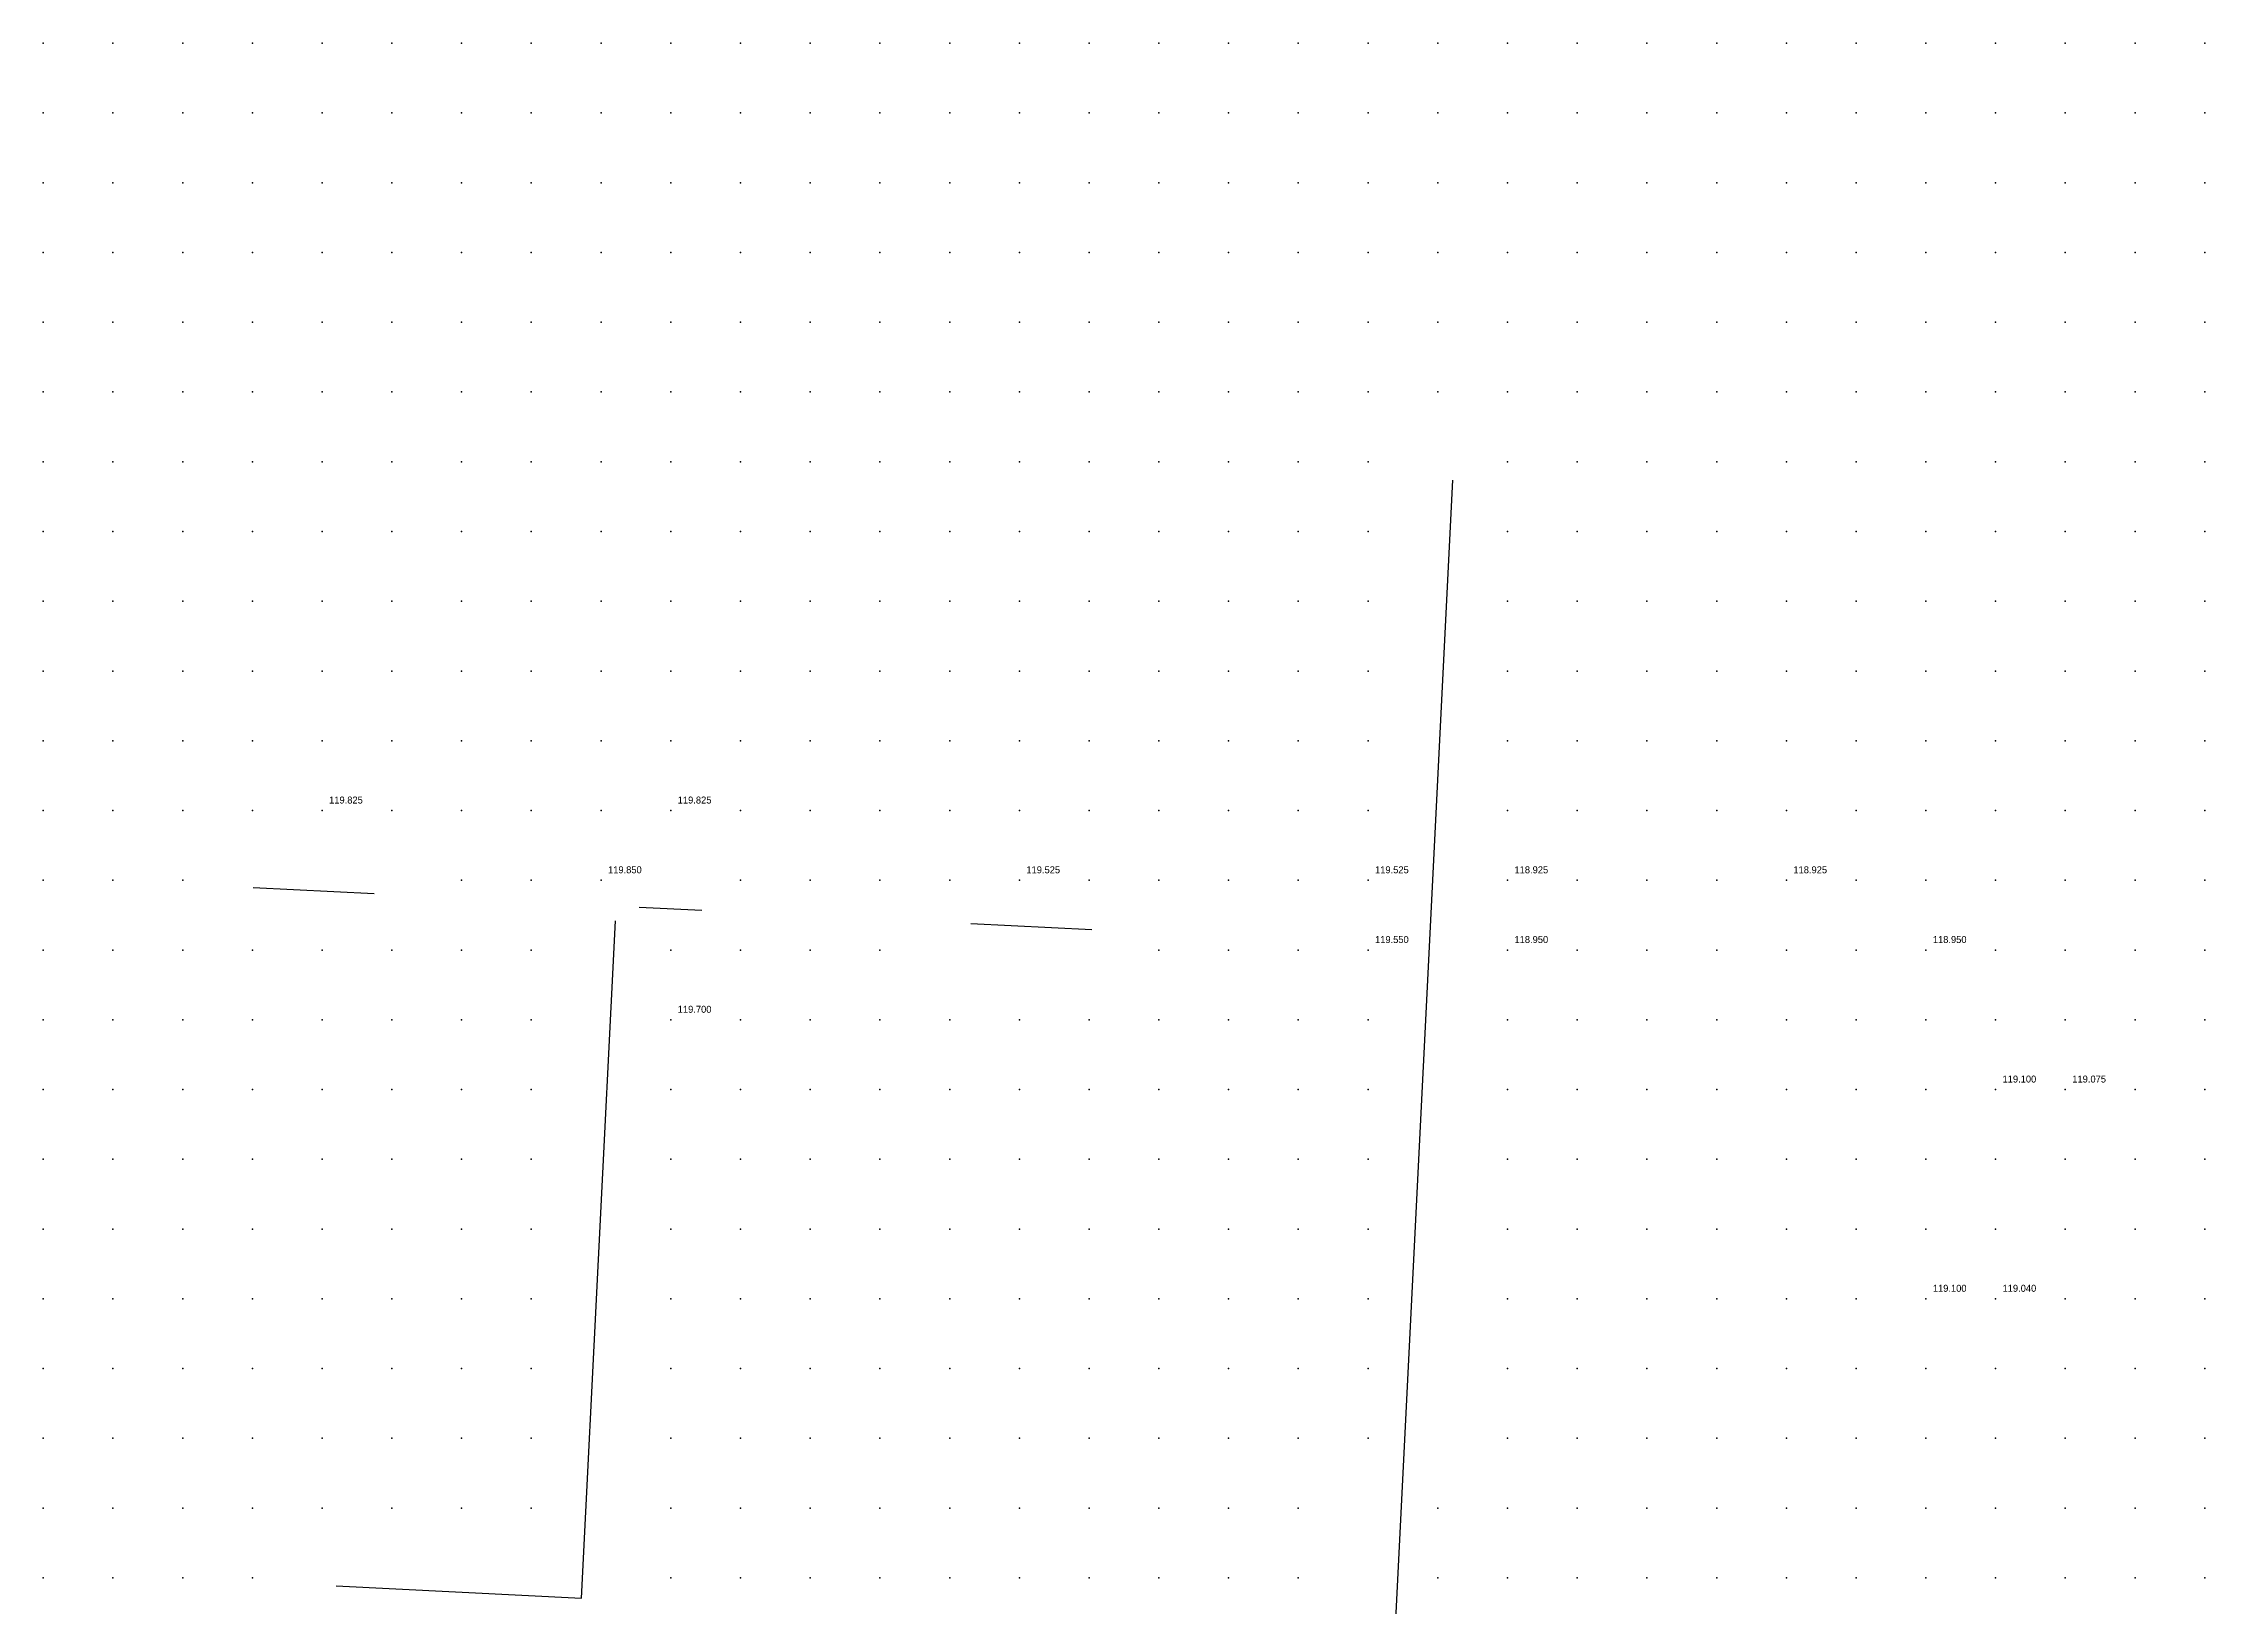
# Model space of a CAD drawing. Header units: metres. Extents: x 287878 to 288137, y 62805 to 63074.
# Drawn here: x 288040 to 288071, y 62924.58 to 62947 of the extents above; entities that cross this region are included whole.
import ezdxf

# ---------------------------------------------------------------- set-up
doc = ezdxf.new("R2010")
doc.units = ezdxf.units.M
for name, color, linetype in [('BARRIERS', 1, 'Continuous'), ('SURVEY_INTERP', 8, 'Continuous'), ('SURVEY_REAL', 3, 'Continuous')]:
    doc.layers.add(name, color=color, linetype=linetype)

msp = doc.modelspace()

# ---------------------------------------------------------------- linework, layer by layer
at = {"layer": 'BARRIERS'}
for p, q in [((288060.211, 62940.734), (288058.99, 62916.327)), ((288043.011, 62934.894), (288044.747, 62934.808)), ((288047.722, 62924.709), (288048.208, 62934.419)), ((288048.547, 62934.615), (288049.446, 62934.57)), ((288053.301, 62934.379), (288055.037, 62934.292)), ((288044.201, 62924.884), (288047.722, 62924.709))]:
    msp.add_line(p, q, dxfattribs=at)
at = {"layer": 'SURVEY_INTERP'}
for p in [(288040, 62947, 118.938), (288041, 62947, 118.922), (288042, 62947, 118.904), (288043, 62947, 118.887), (288044, 62947, 118.869), (288045, 62947, 118.851), (288046, 62947, 118.833), (288047, 62947, 118.814), (288048, 62947, 118.796), (288049, 62947, 118.777), (288050, 62947, 118.757), (288051, 62947, 118.738), (288052, 62947, 118.718), (288053, 62947, 118.698), (288054, 62947, 118.679), (288055, 62947, 118.659), (288056, 62947, 118.64), (288057, 62947, 118.622), (288058, 62947, 118.603), (288059, 62947, 118.585), (288060, 62947, 118.566), (288061, 62947, 118.548), (288062, 62947, 118.531), (288063, 62947, 118.513), (288064, 62947, 118.495), (288065, 62947, 118.478), (288066, 62947, 118.461), (288067, 62947, 118.444), (288068, 62947, 118.428), (288069, 62947, 118.413), (288070, 62947, 118.399), (288071, 62947, 118.386), (288040, 62946, 118.966), (288041, 62946, 118.949), (288042, 62946, 118.931), (288043, 62946, 118.914), (288044, 62946, 118.896), (288045, 62946, 118.877), (288046, 62946, 118.859), (288047, 62946, 118.84), (288048, 62946, 118.821), (288049, 62946, 118.802), (288050, 62946, 118.782), (288051, 62946, 118.761), (288052, 62946, 118.741), (288053, 62946, 118.721), (288054, 62946, 118.7), (288055, 62946, 118.68), (288056, 62946, 118.661), (288057, 62946, 118.642), (288058, 62946, 118.623), (288059, 62946, 118.604), (288060, 62946, 118.586), (288061, 62946, 118.567), (288062, 62946, 118.549), (288063, 62946, 118.531), (288064, 62946, 118.512), (288065, 62946, 118.494), (288066, 62946, 118.477), (288067, 62946, 118.459), (288068, 62946, 118.443), (288069, 62946, 118.427), (288070, 62946, 118.412), (288071, 62946, 118.398), (288040, 62945, 119), (288041, 62945, 118.982), (288042, 62945, 118.964), (288043, 62945, 118.945), (288044, 62945, 118.927), (288045, 62945, 118.909), (288046, 62945, 118.89), (288047, 62945, 118.871), (288048, 62945, 118.852), (288049, 62945, 118.832), (288050, 62945, 118.811), (288051, 62945, 118.79), (288052, 62945, 118.768), (288053, 62945, 118.747), (288054, 62945, 118.725), (288055, 62945, 118.705), (288056, 62945, 118.685), (288057, 62945, 118.665), (288058, 62945, 118.646), (288059, 62945, 118.627), (288060, 62945, 118.608), (288061, 62945, 118.589), (288062, 62945, 118.57), (288063, 62945, 118.551), (288064, 62945, 118.532), (288065, 62945, 118.513), (288066, 62945, 118.494), (288067, 62945, 118.476), (288068, 62945, 118.459), (288069, 62945, 118.442), (288070, 62945, 118.426), (288071, 62945, 118.411), (288040, 62944, 119.041), (288041, 62944, 119.021), (288042, 62944, 119.002), (288043, 62944, 118.983), (288044, 62944, 118.964), (288045, 62944, 118.946), (288046, 62944, 118.927), (288047, 62944, 118.908), (288048, 62944, 118.888), (288049, 62944, 118.867), (288050, 62944, 118.845), (288051, 62944, 118.823), (288052, 62944, 118.8), (288053, 62944, 118.777), (288054, 62944, 118.754), (288055, 62944, 118.733), (288056, 62944, 118.712), (288057, 62944, 118.692), (288058, 62944, 118.672), (288059, 62944, 118.653), (288060, 62944, 118.633), (288061, 62944, 118.614), (288062, 62944, 118.594), (288063, 62944, 118.574), (288064, 62944, 118.554), (288065, 62944, 118.534), (288066, 62944, 118.515), (288067, 62944, 118.495), (288068, 62944, 118.476), (288069, 62944, 118.458), (288070, 62944, 118.441), (288071, 62944, 118.425), (288040, 62943, 119.089), (288041, 62943, 119.068), (288042, 62943, 119.047), (288043, 62943, 119.028), (288044, 62943, 119.009), (288045, 62943, 118.99), (288046, 62943, 118.971), (288047, 62943, 118.952), (288048, 62943, 118.932), (288049, 62943, 118.91), (288050, 62943, 118.887), (288051, 62943, 118.862), (288052, 62943, 118.837), (288053, 62943, 118.812), (288054, 62943, 118.787), (288055, 62943, 118.765), (288056, 62943, 118.743), (288057, 62943, 118.722), (288058, 62943, 118.703), (288059, 62943, 118.683), (288060, 62943, 118.663), (288061, 62943, 118.642), (288062, 62943, 118.622), (288063, 62943, 118.601), (288064, 62943, 118.58), (288065, 62943, 118.559), (288066, 62943, 118.538), (288067, 62943, 118.517), (288068, 62943, 118.497), (288069, 62943, 118.477), (288070, 62943, 118.458), (288071, 62943, 118.441), (288040, 62942, 119.147), (288041, 62942, 119.123), (288042, 62942, 119.101), (288043, 62942, 119.08), (288044, 62942, 119.061), (288045, 62942, 119.042), (288046, 62942, 119.024), (288047, 62942, 119.005), (288048, 62942, 118.985), (288049, 62942, 118.963), (288050, 62942, 118.937), (288051, 62942, 118.909), (288052, 62942, 118.88), (288053, 62942, 118.852), (288054, 62942, 118.825), (288055, 62942, 118.801), (288056, 62942, 118.779), (288057, 62942, 118.758), (288058, 62942, 118.738), (288059, 62942, 118.718), (288060, 62942, 118.697), (288061, 62942, 118.676), (288062, 62942, 118.654), (288063, 62942, 118.631), (288064, 62942, 118.608), (288065, 62942, 118.586), (288066, 62942, 118.564), (288067, 62942, 118.542), (288068, 62942, 118.52), (288069, 62942, 118.498), (288070, 62942, 118.478), (288071, 62942, 118.459), (288040, 62941, 119.216), (288041, 62941, 119.188), (288042, 62941, 119.163), (288043, 62941, 119.142), (288044, 62941, 119.122), (288045, 62941, 119.104), (288046, 62941, 119.087), (288047, 62941, 119.069), (288048, 62941, 119.051), (288049, 62941, 119.027), (288050, 62941, 118.998), (288051, 62941, 118.965), (288052, 62941, 118.931), (288053, 62941, 118.898), (288054, 62941, 118.869), (288055, 62941, 118.842), (288056, 62941, 118.819), (288057, 62941, 118.798), (288058, 62941, 118.779), (288059, 62941, 118.759), (288061, 62941, 118.714), (288062, 62941, 118.69), (288063, 62941, 118.666), (288064, 62941, 118.641), (288065, 62941, 118.617), (288066, 62941, 118.594), (288067, 62941, 118.57), (288068, 62941, 118.546), (288069, 62941, 118.522), (288070, 62941, 118.499), (288071, 62941, 118.478), (288040, 62940, 119.3), (288041, 62940, 119.266), (288042, 62940, 119.236), (288043, 62940, 119.215), (288044, 62940, 119.197), (288045, 62940, 119.179), (288046, 62940, 119.161), (288047, 62940, 119.147), (288048, 62940, 119.133), (288049, 62940, 119.11), (288050, 62940, 119.076), (288051, 62940, 119.033), (288052, 62940, 118.99), (288053, 62940, 118.951), (288054, 62940, 118.918), (288055, 62940, 118.89), (288056, 62940, 118.866), (288057, 62940, 118.846), (288058, 62940, 118.827), (288059, 62940, 118.808), (288061, 62940, 118.76), (288062, 62940, 118.732), (288063, 62940, 118.704), (288064, 62940, 118.678), (288065, 62940, 118.652), (288066, 62940, 118.627), (288067, 62940, 118.602), (288068, 62940, 118.576), (288069, 62940, 118.55), (288070, 62940, 118.524), (288071, 62940, 118.5), (288040, 62939, 119.408), (288041, 62939, 119.357), (288042, 62939, 119.32), (288043, 62939, 119.303), (288044, 62939, 119.291), (288045, 62939, 119.27), (288046, 62939, 119.25), (288047, 62939, 119.241), (288048, 62939, 119.239), (288049, 62939, 119.222), (288050, 62939, 119.177), (288051, 62939, 119.116), (288052, 62939, 119.058), (288053, 62939, 119.012), (288054, 62939, 118.976), (288055, 62939, 118.945), (288056, 62939, 118.92), (288057, 62939, 118.901), (288058, 62939, 118.887), (288059, 62939, 118.869), (288061, 62939, 118.813), (288062, 62939, 118.779), (288063, 62939, 118.747), (288064, 62939, 118.718), (288065, 62939, 118.692), (288066, 62939, 118.667), (288067, 62939, 118.64), (288068, 62939, 118.612), (288069, 62939, 118.582), (288070, 62939, 118.552), (288071, 62939, 118.524), (288040, 62938, 119.553), (288041, 62938, 119.461), (288042, 62938, 119.411), (288043, 62938, 119.416), (288044, 62938, 119.425), (288045, 62938, 119.388), (288046, 62938, 119.348), (288047, 62938, 119.351), (288048, 62938, 119.379), (288049, 62938, 119.381), (288050, 62938, 119.314), (288051, 62938, 119.213), (288052, 62938, 119.132), (288053, 62938, 119.083), (288054, 62938, 119.049), (288055, 62938, 119.013), (288056, 62938, 118.983), (288057, 62938, 118.967), (288058, 62938, 118.962), (288059, 62938, 118.949), (288061, 62938, 118.874), (288062, 62938, 118.83), (288063, 62938, 118.791), (288064, 62938, 118.761), (288065, 62938, 118.737), (288066, 62938, 118.712), (288067, 62938, 118.684), (288068, 62938, 118.653), (288069, 62938, 118.619), (288070, 62938, 118.585), (288071, 62938, 118.551), (288040, 62937, 119.748), (288041, 62937, 119.565), (288042, 62937, 119.494), (288043, 62937, 119.559), (288044, 62937, 119.639), (288045, 62937, 119.537), (288046, 62937, 119.443), (288047, 62937, 119.467), (288048, 62937, 119.554), (288049, 62937, 119.618), (288050, 62937, 119.49), (288051, 62937, 119.31), (288052, 62937, 119.203), (288053, 62937, 119.169), (288054, 62937, 119.155), (288055, 62937, 119.105), (288056, 62937, 119.053), (288057, 62937, 119.042), (288058, 62937, 119.064), (288059, 62937, 119.065), (288061, 62937, 118.936), (288062, 62937, 118.879), (288063, 62937, 118.833), (288064, 62937, 118.806), (288065, 62937, 118.79), (288066, 62937, 118.767), (288067, 62937, 118.736), (288068, 62937, 118.702), (288069, 62937, 118.664), (288070, 62937, 118.623), (288071, 62937, 118.582), (288040, 62936, 119.88), (288041, 62936, 119.624), (288042, 62936, 119.536), (288043, 62936, 119.652), (288045, 62936, 119.636), (288046, 62936, 119.502), (288047, 62936, 119.577), (288048, 62936, 119.698), (288050, 62936, 119.606), (288051, 62936, 119.368), (288052, 62936, 119.257), (288053, 62936, 119.282), (288054, 62936, 119.343), (288055, 62936, 119.234), (288056, 62936, 119.121), (288057, 62936, 119.119), (288058, 62936, 119.205), (288059, 62936, 119.264), (288061, 62936, 118.969), (288062, 62936, 118.916), (288063, 62936, 118.866), (288064, 62936, 118.85), (288065, 62936, 118.861), (288066, 62936, 118.83), (288067, 62936, 118.797), (288068, 62936, 118.761), (288069, 62936, 118.716), (288070, 62936, 118.667), (288071, 62936, 118.617), (288040, 62935, 119.813), (288041, 62935, 119.62), (288042, 62935, 119.517), (288046, 62935, 119.499), (288047, 62935, 119.647), (288050, 62935, 119.536), (288051, 62935, 119.362), (288052, 62935, 119.274), (288053, 62935, 119.36), (288055, 62935, 119.327), (288056, 62935, 119.154), (288057, 62935, 119.167), (288058, 62935, 119.321), (288062, 62935, 118.931), (288063, 62935, 118.882), (288064, 62935, 118.877), (288066, 62935, 118.875), (288067, 62935, 118.873), (288068, 62935, 118.833), (288069, 62935, 118.776), (288070, 62935, 118.718), (288071, 62935, 118.657), (288040, 62934, 119.808), (288041, 62934, 119.583), (288042, 62934, 119.461), (288043, 62934, 119.434), (288044, 62934, 119.436), (288045, 62934, 119.418), (288046, 62934, 119.439), (288047, 62934, 119.548), (288049, 62934, 119.604), (288050, 62934, 119.491), (288051, 62934, 119.337), (288052, 62934, 119.246), (288056, 62934, 119.127), (288057, 62934, 119.159), (288058, 62934, 119.323), (288062, 62934, 118.936), (288063, 62934, 118.881), (288064, 62934, 118.861), (288065, 62934, 118.874), (288066, 62934, 118.887), (288068, 62934, 118.892), (288069, 62934, 118.845), (288070, 62934, 118.782), (288071, 62934, 118.702), (288040, 62933, 119.67), (288041, 62933, 119.497), (288042, 62933, 119.388), (288043, 62933, 119.339), (288044, 62933, 119.322), (288045, 62933, 119.322), (288046, 62933, 119.354), (288047, 62933, 119.431), (288050, 62933, 119.513), (288051, 62933, 119.304), (288052, 62933, 119.192), (288053, 62933, 119.155), (288054, 62933, 119.141), (288055, 62933, 119.097), (288056, 62933, 119.064), (288057, 62933, 119.095), (288058, 62933, 119.194), (288059, 62933, 119.262), (288061, 62933, 118.974), (288062, 62933, 118.917), (288063, 62933, 118.864), (288064, 62933, 118.838), (288065, 62933, 118.843), (288066, 62933, 118.873), (288067, 62933, 118.92), (288068, 62933, 118.962), (288069, 62933, 118.954), (288070, 62933, 118.867), (288071, 62933, 118.747), (288040, 62932, 119.472), (288041, 62932, 119.381), (288042, 62932, 119.307), (288043, 62932, 119.263), (288044, 62932, 119.243), (288045, 62932, 119.243), (288046, 62932, 119.268), (288047, 62932, 119.327), (288049, 62932, 119.503), (288050, 62932, 119.388), (288051, 62932, 119.229), (288052, 62932, 119.126), (288053, 62932, 119.07), (288054, 62932, 119.036), (288055, 62932, 119.008), (288056, 62932, 118.994), (288057, 62932, 119.006), (288058, 62932, 119.038), (288059, 62932, 119.044), (288061, 62932, 118.927), (288062, 62932, 118.874), (288063, 62932, 118.834), (288064, 62932, 118.818), (288065, 62932, 118.828), (288066, 62932, 118.867), (288067, 62932, 118.956), (288070, 62932, 118.928), (288071, 62932, 118.769), (288040, 62931, 119.329), (288041, 62931, 119.28), (288042, 62931, 119.233), (288043, 62931, 119.199), (288044, 62931, 119.18), (288045, 62931, 119.176), (288046, 62931, 119.188), (288047, 62931, 119.217), (288049, 62931, 119.267), (288050, 62931, 119.212), (288051, 62931, 119.127), (288052, 62931, 119.055), (288053, 62931, 119.004), (288054, 62931, 118.97), (288055, 62931, 118.946), (288056, 62931, 118.932), (288057, 62931, 118.929), (288058, 62931, 118.931), (288059, 62931, 118.923), (288061, 62931, 118.86), (288062, 62931, 118.826), (288063, 62931, 118.804), (288064, 62931, 118.8), (288065, 62931, 118.821), (288066, 62931, 118.865), (288067, 62931, 118.924), (288068, 62931, 118.971), (288069, 62931, 118.957), (288070, 62931, 118.869), (288071, 62931, 118.749), (288040, 62930, 119.24), (288041, 62930, 119.209), (288042, 62930, 119.177), (288043, 62930, 119.151), (288044, 62930, 119.132), (288045, 62930, 119.122), (288046, 62930, 119.121), (288047, 62930, 119.126), (288049, 62930, 119.122), (288050, 62930, 119.088), (288051, 62930, 119.04), (288052, 62930, 118.992), (288053, 62930, 118.954), (288054, 62930, 118.924), (288055, 62930, 118.901), (288056, 62930, 118.885), (288057, 62930, 118.874), (288058, 62930, 118.864), (288059, 62930, 118.851), (288061, 62930, 118.807), (288062, 62930, 118.787), (288063, 62930, 118.776), (288064, 62930, 118.785), (288065, 62930, 118.823), (288066, 62930, 118.898), (288067, 62930, 118.962), (288068, 62930, 118.953), (288069, 62930, 118.894), (288070, 62930, 118.807), (288071, 62930, 118.713), (288040, 62929, 119.194), (288041, 62929, 119.169), (288042, 62929, 119.145), (288043, 62929, 119.123), (288044, 62929, 119.103), (288045, 62929, 119.087), (288046, 62929, 119.076), (288047, 62929, 119.068), (288049, 62929, 119.04), (288050, 62929, 119.014), (288051, 62929, 118.981), (288052, 62929, 118.948), (288053, 62929, 118.92), (288054, 62929, 118.897), (288055, 62929, 118.876), (288056, 62929, 118.858), (288057, 62929, 118.843), (288058, 62929, 118.828), (288059, 62929, 118.811), (288061, 62929, 118.773), (288062, 62929, 118.758), (288063, 62929, 118.754), (288064, 62929, 118.769), (288065, 62929, 118.82), (288066, 62929, 118.94), (288069, 62929, 118.908), (288070, 62929, 118.774), (288071, 62929, 118.679), (288040, 62928, 119.182), (288041, 62928, 119.16), (288042, 62928, 119.142), (288043, 62928, 119.123), (288044, 62928, 119.1), (288045, 62928, 119.077), (288046, 62928, 119.058), (288047, 62928, 119.042), (288049, 62928, 119.004), (288050, 62928, 118.977), (288051, 62928, 118.95), (288052, 62928, 118.928), (288053, 62928, 118.91), (288054, 62928, 118.893), (288055, 62928, 118.874), (288056, 62928, 118.855), (288057, 62928, 118.838), (288058, 62928, 118.82), (288059, 62928, 118.8), (288061, 62928, 118.756), (288062, 62928, 118.74), (288063, 62928, 118.735), (288064, 62928, 118.749), (288065, 62928, 118.79), (288066, 62928, 118.868), (288067, 62928, 118.939), (288068, 62928, 118.922), (288069, 62928, 118.835), (288070, 62928, 118.729), (288071, 62928, 118.644), (288040, 62927, 119.205), (288041, 62927, 119.184), (288042, 62927, 119.177), (288043, 62927, 119.166), (288044, 62927, 119.135), (288045, 62927, 119.096), (288046, 62927, 119.069), (288047, 62927, 119.054), (288049, 62927, 119.01), (288050, 62927, 118.974), (288051, 62927, 118.945), (288052, 62927, 118.933), (288053, 62927, 118.931), (288054, 62927, 118.924), (288055, 62927, 118.904), (288056, 62927, 118.88), (288057, 62927, 118.863), (288058, 62927, 118.846), (288059, 62927, 118.82), (288061, 62927, 118.757), (288062, 62927, 118.733), (288063, 62927, 118.723), (288064, 62927, 118.731), (288065, 62927, 118.756), (288066, 62927, 118.788), (288067, 62927, 118.809), (288068, 62927, 118.795), (288069, 62927, 118.746), (288070, 62927, 118.677), (288071, 62927, 118.608), (288040, 62926, 119.258), (288041, 62926, 119.239), (288042, 62926, 119.272), (288043, 62926, 119.291), (288044, 62926, 119.231), (288045, 62926, 119.148), (288046, 62926, 119.108), (288047, 62926, 119.116), (288049, 62926, 119.071), (288050, 62926, 119.001), (288051, 62926, 118.961), (288052, 62926, 118.965), (288053, 62926, 119.003), (288054, 62926, 119.025), (288055, 62926, 118.983), (288056, 62926, 118.936), (288057, 62926, 118.929), (288058, 62926, 118.926), (288060, 62926, 118.829), (288061, 62926, 118.779), (288062, 62926, 118.737), (288063, 62926, 118.718), (288064, 62926, 118.725), (288065, 62926, 118.751), (288066, 62926, 118.776), (288067, 62926, 118.78), (288068, 62926, 118.758), (288069, 62926, 118.712), (288070, 62926, 118.648), (288071, 62926, 118.581), (288040, 62925, 119.325), (288041, 62925, 119.308), (288042, 62925, 119.447), (288043, 62925, 119.575), (288049, 62925, 119.208), (288050, 62925, 119.047), (288051, 62925, 118.981), (288052, 62925, 119.015), (288053, 62925, 119.155), (288054, 62925, 119.275), (288055, 62925, 119.135), (288056, 62925, 119.008), (288057, 62925, 119.048), (288058, 62925, 119.123), (288060, 62925, 118.897), (288061, 62925, 118.823), (288062, 62925, 118.748), (288063, 62925, 118.716), (288064, 62925, 118.729), (288065, 62925, 118.786), (288066, 62925, 118.842), (288067, 62925, 118.842), (288068, 62925, 118.808), (288069, 62925, 118.735), (288070, 62925, 118.643), (288071, 62925, 118.563)]:
    msp.add_point(p, dxfattribs=at)
at = {"layer": 'SURVEY_REAL'}
for p in [(288044, 62936, 119.825), (288049, 62936, 119.825), (288048, 62935, 119.85), (288054, 62935, 119.525), (288059, 62935, 119.525), (288061, 62935, 118.925), (288065, 62935, 118.925), (288059, 62934, 119.55), (288061, 62934, 118.95), (288067, 62934, 118.95), (288049, 62933, 119.7), (288068, 62932, 119.1), (288069, 62932, 119.075), (288067, 62929, 119.1), (288068, 62929, 119.04)]:
    msp.add_point(p, dxfattribs=at)

# ---------------------------------------------------------------- texts
for s, p in [('119.825', (288044.1, 62936.1, 119.825)), ('119.825', (288049.1, 62936.1, 119.825)), ('119.850', (288048.1, 62935.1, 119.85)), ('119.525', (288054.1, 62935.1, 119.525)), ('119.525', (288059.1, 62935.1, 119.525)), ('118.925', (288061.1, 62935.1, 118.925)), ('118.925', (288065.1, 62935.1, 118.925)), ('119.550', (288059.1, 62934.1, 119.55)), ('118.950', (288061.1, 62934.1, 118.95)), ('118.950', (288067.1, 62934.1, 118.95)), ('119.700', (288049.1, 62933.1, 119.7)), ('119.100', (288068.1, 62932.1, 119.1)), ('119.075', (288069.1, 62932.1, 119.075)), ('119.100', (288067.1, 62929.1, 119.1)), ('119.040', (288068.1, 62929.1, 119.04))]:
    msp.add_text(s, height=0.1, dxfattribs=at).set_placement(p)

doc.saveas('drawing.dxf')
